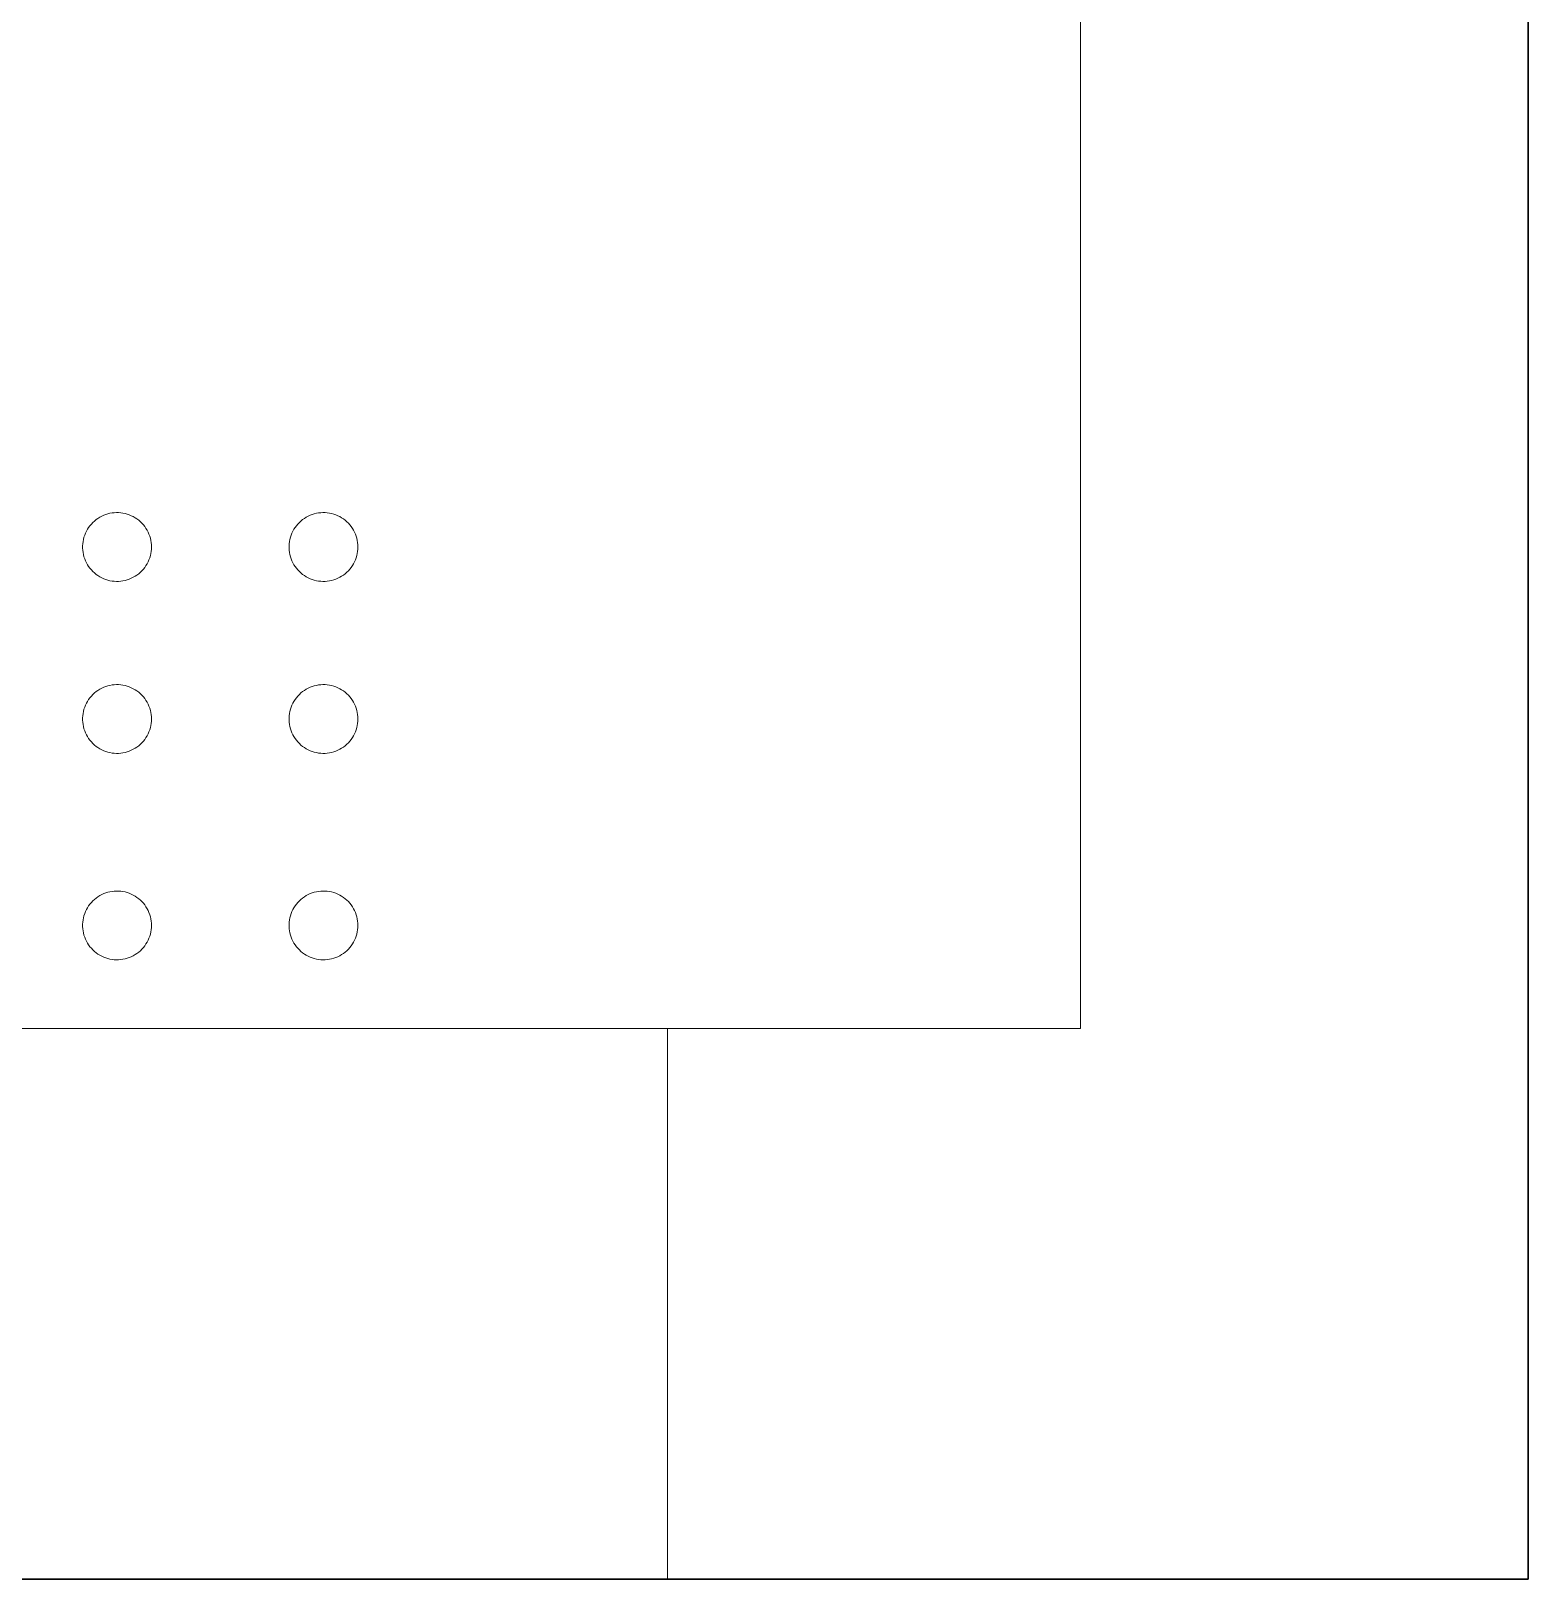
# Paper-space layout 'Sample Network Drawing - A1 Sheet' of a CAD drawing. Extents: x 49 to 806, y 22 to 564.
# Drawn here: x 616.105 to 619.724, y 221.859 to 225.603 of the extents above; entities that cross this region are included whole.
import ezdxf

# ---------------------------------------------------------------- set-up
doc = ezdxf.new("R2010")
doc.units = 0
doc.layers.add('N-EQPM', color=4, linetype='Continuous', lineweight=25)

psp = doc.layouts.new('Sample Network Drawing - A1 Sheet')

# ---------------------------------------------------------------- linework, layer by layer
at = {"layer": 'N-EQPM', "lineweight": 30}
for p, q in [((619.7241, 221.8591), (619.7241, 237.0003)), ((619.7241, 221.8591), (619.7241, 237.0003)), ((612.4862, 221.8591), (619.7241, 221.8591)), ((612.4862, 221.8591), (619.7241, 221.8591))]:
    psp.add_line(p, q, dxfattribs=at)
at = {"layer": 'N-EQPM', "lineweight": 0}
for points in [[(618.6425, 229.2633), (612.9022, 229.2633), (612.9022, 223.1902), (618.6425, 223.1902), (618.6425, 229.2633)], [(616.3963, 224.3549), (616.3962, 224.3601), (616.3957, 224.3654), (616.3948, 224.3706), (616.3937, 224.3758), (616.3922, 224.3808), (616.3904, 224.3858), (616.3882, 224.3906), (616.3858, 224.3953), (616.3831, 224.3998), (616.3801, 224.4042), (616.3769, 224.4083), (616.3733, 224.4123), (616.3696, 224.416), (616.3656, 224.4194), (616.3614, 224.4226), (616.357, 224.4256), (616.3524, 224.4282), (616.3477, 224.4305), (616.3428, 224.4326), (616.3378, 224.4343), (616.3327, 224.4357), (616.3276, 224.4368), (616.3224, 224.4376), (616.3171, 224.438), (616.3118, 224.4381), (616.3065, 224.4378), (616.3013, 224.4372), (616.2961, 224.4363), (616.291, 224.4351), (616.2859, 224.4335), (616.281, 224.4316), (616.2762, 224.4294), (616.2715, 224.4269), (616.267, 224.4241), (616.2627, 224.4211), (616.2587, 224.4177), (616.2548, 224.4142), (616.2511, 224.4103), (616.2477, 224.4063), (616.2446, 224.402), (616.2418, 224.3976), (616.2392, 224.393), (616.2369, 224.3882), (616.235, 224.3833), (616.2333, 224.3783), (616.232, 224.3732), (616.231, 224.368), (616.2303, 224.3628), (616.23, 224.3575), (616.23, 224.3522), (616.2303, 224.347), (616.231, 224.3417), (616.232, 224.3365), (616.2333, 224.3314), (616.235, 224.3264), (616.2369, 224.3215), (616.2392, 224.3168), (616.2418, 224.3121), (616.2446, 224.3077), (616.2477, 224.3034), (616.2511, 224.2994), (616.2548, 224.2956), (616.2587, 224.292), (616.2627, 224.2887), (616.267, 224.2856), (616.2715, 224.2828), (616.2762, 224.2803), (616.281, 224.2781), (616.2859, 224.2763), (616.291, 224.2747), (616.2961, 224.2734), (616.3013, 224.2725), (616.3065, 224.2719), (616.3118, 224.2717), (616.3171, 224.2718), (616.3224, 224.2722), (616.3276, 224.2729), (616.3327, 224.274), (616.3378, 224.2754), (616.3428, 224.2772), (616.3477, 224.2792), (616.3524, 224.2815), (616.357, 224.2842), (616.3614, 224.2871), (616.3656, 224.2903), (616.3696, 224.2938), (616.3733, 224.2975), (616.3769, 224.3014), (616.3801, 224.3055), (616.3831, 224.3099), (616.3858, 224.3144), (616.3882, 224.3191), (616.3904, 224.324), (616.3922, 224.3289), (616.3937, 224.334), (616.3948, 224.3391), (616.3957, 224.3443), (616.3962, 224.3496), (616.3963, 224.3549)], [(616.3963, 224.3549), (616.3962, 224.3601), (616.3957, 224.3654), (616.3948, 224.3706), (616.3937, 224.3758), (616.3922, 224.3808), (616.3904, 224.3858), (616.3882, 224.3906), (616.3858, 224.3953), (616.3831, 224.3998), (616.3801, 224.4042), (616.3769, 224.4083), (616.3733, 224.4123), (616.3696, 224.416), (616.3656, 224.4194), (616.3614, 224.4226), (616.357, 224.4256), (616.3524, 224.4282), (616.3477, 224.4305), (616.3428, 224.4326), (616.3378, 224.4343), (616.3327, 224.4357), (616.3276, 224.4368), (616.3224, 224.4376), (616.3171, 224.438), (616.3118, 224.4381), (616.3065, 224.4378), (616.3013, 224.4372), (616.2961, 224.4363), (616.291, 224.4351), (616.2859, 224.4335), (616.281, 224.4316), (616.2762, 224.4294), (616.2715, 224.4269), (616.267, 224.4241), (616.2627, 224.4211), (616.2587, 224.4177), (616.2548, 224.4142), (616.2511, 224.4103), (616.2477, 224.4063), (616.2446, 224.402), (616.2418, 224.3976), (616.2392, 224.393), (616.2369, 224.3882), (616.235, 224.3833), (616.2333, 224.3783), (616.232, 224.3732), (616.231, 224.368), (616.2303, 224.3628), (616.23, 224.3575), (616.23, 224.3522), (616.2303, 224.347), (616.231, 224.3417), (616.232, 224.3365), (616.2333, 224.3314), (616.235, 224.3264), (616.2369, 224.3215), (616.2392, 224.3168), (616.2418, 224.3121), (616.2446, 224.3077), (616.2477, 224.3034), (616.2511, 224.2994), (616.2548, 224.2956), (616.2587, 224.292), (616.2627, 224.2887), (616.267, 224.2856), (616.2715, 224.2828), (616.2762, 224.2803), (616.281, 224.2781), (616.2859, 224.2763), (616.291, 224.2747), (616.2961, 224.2734), (616.3013, 224.2725), (616.3065, 224.2719), (616.3118, 224.2717), (616.3171, 224.2718), (616.3224, 224.2722), (616.3276, 224.2729), (616.3327, 224.274), (616.3378, 224.2754), (616.3428, 224.2772), (616.3477, 224.2792), (616.3524, 224.2815), (616.357, 224.2842), (616.3614, 224.2871), (616.3656, 224.2903), (616.3696, 224.2938), (616.3733, 224.2975), (616.3769, 224.3014), (616.3801, 224.3055), (616.3831, 224.3099), (616.3858, 224.3144), (616.3882, 224.3191), (616.3904, 224.324), (616.3922, 224.3289), (616.3937, 224.334), (616.3948, 224.3391), (616.3957, 224.3443), (616.3962, 224.3496), (616.3963, 224.3549)], [(616.8955, 224.3549), (616.8953, 224.3601), (616.8948, 224.3654), (616.894, 224.3706), (616.8928, 224.3758), (616.8913, 224.3808), (616.8895, 224.3858), (616.8874, 224.3906), (616.885, 224.3953), (616.8823, 224.3998), (616.8793, 224.4042), (616.876, 224.4083), (616.8725, 224.4123), (616.8687, 224.416), (616.8647, 224.4194), (616.8605, 224.4226), (616.8562, 224.4256), (616.8516, 224.4282), (616.8469, 224.4305), (616.842, 224.4326), (616.837, 224.4343), (616.8319, 224.4357), (616.8267, 224.4368), (616.8215, 224.4376), (616.8162, 224.438), (616.811, 224.4381), (616.8057, 224.4378), (616.8005, 224.4372), (616.7953, 224.4363), (616.7901, 224.4351), (616.7851, 224.4335), (616.7801, 224.4316), (616.7753, 224.4294), (616.7707, 224.4269), (616.7662, 224.4241), (616.7619, 224.4211), (616.7578, 224.4177), (616.7539, 224.4142), (616.7503, 224.4103), (616.7469, 224.4063), (616.7438, 224.402), (616.7409, 224.3976), (616.7383, 224.393), (616.7361, 224.3882), (616.7341, 224.3833), (616.7325, 224.3783), (616.7311, 224.3732), (616.7301, 224.368), (616.7295, 224.3628), (616.7291, 224.3575), (616.7291, 224.3522), (616.7295, 224.347), (616.7301, 224.3417), (616.7311, 224.3365), (616.7325, 224.3314), (616.7341, 224.3264), (616.7361, 224.3215), (616.7383, 224.3168), (616.7409, 224.3121), (616.7438, 224.3077), (616.7469, 224.3034), (616.7503, 224.2994), (616.7539, 224.2956), (616.7578, 224.292), (616.7619, 224.2887), (616.7662, 224.2856), (616.7707, 224.2828), (616.7753, 224.2803), (616.7801, 224.2781), (616.7851, 224.2763), (616.7901, 224.2747), (616.7953, 224.2734), (616.8005, 224.2725), (616.8057, 224.2719), (616.811, 224.2717), (616.8162, 224.2718), (616.8215, 224.2722), (616.8267, 224.2729), (616.8319, 224.274), (616.837, 224.2754), (616.842, 224.2772), (616.8469, 224.2792), (616.8516, 224.2815), (616.8562, 224.2842), (616.8605, 224.2871), (616.8647, 224.2903), (616.8687, 224.2938), (616.8725, 224.2975), (616.876, 224.3014), (616.8793, 224.3055), (616.8823, 224.3099), (616.885, 224.3144), (616.8874, 224.3191), (616.8895, 224.324), (616.8913, 224.3289), (616.8928, 224.334), (616.894, 224.3391), (616.8948, 224.3443), (616.8953, 224.3496), (616.8955, 224.3549)], [(616.8955, 224.3549), (616.8953, 224.3601), (616.8948, 224.3654), (616.894, 224.3706), (616.8928, 224.3758), (616.8913, 224.3808), (616.8895, 224.3858), (616.8874, 224.3906), (616.885, 224.3953), (616.8823, 224.3998), (616.8793, 224.4042), (616.876, 224.4083), (616.8725, 224.4123), (616.8687, 224.416), (616.8647, 224.4194), (616.8605, 224.4226), (616.8562, 224.4256), (616.8516, 224.4282), (616.8469, 224.4305), (616.842, 224.4326), (616.837, 224.4343), (616.8319, 224.4357), (616.8267, 224.4368), (616.8215, 224.4376), (616.8162, 224.438), (616.811, 224.4381), (616.8057, 224.4378), (616.8005, 224.4372), (616.7953, 224.4363), (616.7901, 224.4351), (616.7851, 224.4335), (616.7801, 224.4316), (616.7753, 224.4294), (616.7707, 224.4269), (616.7662, 224.4241), (616.7619, 224.4211), (616.7578, 224.4177), (616.7539, 224.4142), (616.7503, 224.4103), (616.7469, 224.4063), (616.7438, 224.402), (616.7409, 224.3976), (616.7383, 224.393), (616.7361, 224.3882), (616.7341, 224.3833), (616.7325, 224.3783), (616.7311, 224.3732), (616.7301, 224.368), (616.7295, 224.3628), (616.7291, 224.3575), (616.7291, 224.3522), (616.7295, 224.347), (616.7301, 224.3417), (616.7311, 224.3365), (616.7325, 224.3314), (616.7341, 224.3264), (616.7361, 224.3215), (616.7383, 224.3168), (616.7409, 224.3121), (616.7438, 224.3077), (616.7469, 224.3034), (616.7503, 224.2994), (616.7539, 224.2956), (616.7578, 224.292), (616.7619, 224.2887), (616.7662, 224.2856), (616.7707, 224.2828), (616.7753, 224.2803), (616.7801, 224.2781), (616.7851, 224.2763), (616.7901, 224.2747), (616.7953, 224.2734), (616.8005, 224.2725), (616.8057, 224.2719), (616.811, 224.2717), (616.8162, 224.2718), (616.8215, 224.2722), (616.8267, 224.2729), (616.8319, 224.274), (616.837, 224.2754), (616.842, 224.2772), (616.8469, 224.2792), (616.8516, 224.2815), (616.8562, 224.2842), (616.8605, 224.2871), (616.8647, 224.2903), (616.8687, 224.2938), (616.8725, 224.2975), (616.876, 224.3014), (616.8793, 224.3055), (616.8823, 224.3099), (616.885, 224.3144), (616.8874, 224.3191), (616.8895, 224.324), (616.8913, 224.3289), (616.8928, 224.334), (616.894, 224.3391), (616.8948, 224.3443), (616.8953, 224.3496), (616.8955, 224.3549)], [(616.3963, 223.9389), (616.3962, 223.9442), (616.3957, 223.9494), (616.3948, 223.9546), (616.3937, 223.9598), (616.3922, 223.9649), (616.3904, 223.9698), (616.3882, 223.9747), (616.3858, 223.9794), (616.3831, 223.9839), (616.3801, 223.9882), (616.3769, 223.9924), (616.3733, 223.9963), (616.3696, 224), (616.3656, 224.0035), (616.3614, 224.0067), (616.357, 224.0096), (616.3524, 224.0122), (616.3477, 224.0146), (616.3428, 224.0166), (616.3378, 224.0183), (616.3327, 224.0198), (616.3276, 224.0208), (616.3224, 224.0216), (616.3171, 224.022), (616.3118, 224.0221), (616.3065, 224.0218), (616.3013, 224.0213), (616.2961, 224.0203), (616.291, 224.0191), (616.2859, 224.0175), (616.281, 224.0156), (616.2762, 224.0134), (616.2715, 224.011), (616.267, 224.0082), (616.2627, 224.0051), (616.2587, 224.0018), (616.2548, 223.9982), (616.2511, 223.9944), (616.2477, 223.9903), (616.2446, 223.9861), (616.2418, 223.9816), (616.2392, 223.977), (616.2369, 223.9723), (616.235, 223.9674), (616.2333, 223.9623), (616.232, 223.9572), (616.231, 223.952), (616.2303, 223.9468), (616.23, 223.9415), (616.23, 223.9363), (616.2303, 223.931), (616.231, 223.9258), (616.232, 223.9206), (616.2333, 223.9155), (616.235, 223.9105), (616.2369, 223.9056), (616.2392, 223.9008), (616.2418, 223.8962), (616.2446, 223.8917), (616.2477, 223.8875), (616.2511, 223.8834), (616.2548, 223.8796), (616.2587, 223.876), (616.2627, 223.8727), (616.267, 223.8696), (616.2715, 223.8669), (616.2762, 223.8644), (616.281, 223.8622), (616.2859, 223.8603), (616.291, 223.8587), (616.2961, 223.8575), (616.3013, 223.8566), (616.3065, 223.856), (616.3118, 223.8557), (616.3171, 223.8558), (616.3224, 223.8562), (616.3276, 223.857), (616.3327, 223.8581), (616.3378, 223.8595), (616.3428, 223.8612), (616.3477, 223.8632), (616.3524, 223.8656), (616.357, 223.8682), (616.3614, 223.8711), (616.3656, 223.8743), (616.3696, 223.8778), (616.3733, 223.8815), (616.3769, 223.8854), (616.3801, 223.8896), (616.3831, 223.8939), (616.3858, 223.8985), (616.3882, 223.9031), (616.3904, 223.908), (616.3922, 223.9129), (616.3937, 223.918), (616.3948, 223.9232), (616.3957, 223.9284), (616.3962, 223.9336), (616.3963, 223.9389)], [(616.3963, 223.9389), (616.3962, 223.9442), (616.3957, 223.9494), (616.3948, 223.9546), (616.3937, 223.9598), (616.3922, 223.9649), (616.3904, 223.9698), (616.3882, 223.9747), (616.3858, 223.9794), (616.3831, 223.9839), (616.3801, 223.9882), (616.3769, 223.9924), (616.3733, 223.9963), (616.3696, 224), (616.3656, 224.0035), (616.3614, 224.0067), (616.357, 224.0096), (616.3524, 224.0122), (616.3477, 224.0146), (616.3428, 224.0166), (616.3378, 224.0183), (616.3327, 224.0198), (616.3276, 224.0208), (616.3224, 224.0216), (616.3171, 224.022), (616.3118, 224.0221), (616.3065, 224.0218), (616.3013, 224.0213), (616.2961, 224.0203), (616.291, 224.0191), (616.2859, 224.0175), (616.281, 224.0156), (616.2762, 224.0134), (616.2715, 224.011), (616.267, 224.0082), (616.2627, 224.0051), (616.2587, 224.0018), (616.2548, 223.9982), (616.2511, 223.9944), (616.2477, 223.9903), (616.2446, 223.9861), (616.2418, 223.9816), (616.2392, 223.977), (616.2369, 223.9723), (616.235, 223.9674), (616.2333, 223.9623), (616.232, 223.9572), (616.231, 223.952), (616.2303, 223.9468), (616.23, 223.9415), (616.23, 223.9363), (616.2303, 223.931), (616.231, 223.9258), (616.232, 223.9206), (616.2333, 223.9155), (616.235, 223.9105), (616.2369, 223.9056), (616.2392, 223.9008), (616.2418, 223.8962), (616.2446, 223.8917), (616.2477, 223.8875), (616.2511, 223.8834), (616.2548, 223.8796), (616.2587, 223.876), (616.2627, 223.8727), (616.267, 223.8696), (616.2715, 223.8669), (616.2762, 223.8644), (616.281, 223.8622), (616.2859, 223.8603), (616.291, 223.8587), (616.2961, 223.8575), (616.3013, 223.8566), (616.3065, 223.856), (616.3118, 223.8557), (616.3171, 223.8558), (616.3224, 223.8562), (616.3276, 223.857), (616.3327, 223.8581), (616.3378, 223.8595), (616.3428, 223.8612), (616.3477, 223.8632), (616.3524, 223.8656), (616.357, 223.8682), (616.3614, 223.8711), (616.3656, 223.8743), (616.3696, 223.8778), (616.3733, 223.8815), (616.3769, 223.8854), (616.3801, 223.8896), (616.3831, 223.8939), (616.3858, 223.8985), (616.3882, 223.9031), (616.3904, 223.908), (616.3922, 223.9129), (616.3937, 223.918), (616.3948, 223.9232), (616.3957, 223.9284), (616.3962, 223.9336), (616.3963, 223.9389)], [(616.8955, 223.9389), (616.8953, 223.9442), (616.8948, 223.9494), (616.894, 223.9546), (616.8928, 223.9598), (616.8913, 223.9649), (616.8895, 223.9698), (616.8874, 223.9747), (616.885, 223.9794), (616.8823, 223.9839), (616.8793, 223.9882), (616.876, 223.9924), (616.8725, 223.9963), (616.8687, 224), (616.8647, 224.0035), (616.8605, 224.0067), (616.8562, 224.0096), (616.8516, 224.0122), (616.8469, 224.0146), (616.842, 224.0166), (616.837, 224.0183), (616.8319, 224.0198), (616.8267, 224.0208), (616.8215, 224.0216), (616.8162, 224.022), (616.811, 224.0221), (616.8057, 224.0218), (616.8005, 224.0213), (616.7953, 224.0203), (616.7901, 224.0191), (616.7851, 224.0175), (616.7801, 224.0156), (616.7753, 224.0134), (616.7707, 224.011), (616.7662, 224.0082), (616.7619, 224.0051), (616.7578, 224.0018), (616.7539, 223.9982), (616.7503, 223.9944), (616.7469, 223.9903), (616.7438, 223.9861), (616.7409, 223.9816), (616.7383, 223.977), (616.7361, 223.9723), (616.7341, 223.9674), (616.7325, 223.9623), (616.7311, 223.9572), (616.7301, 223.952), (616.7295, 223.9468), (616.7291, 223.9415), (616.7291, 223.9363), (616.7295, 223.931), (616.7301, 223.9258), (616.7311, 223.9206), (616.7325, 223.9155), (616.7341, 223.9105), (616.7361, 223.9056), (616.7383, 223.9008), (616.7409, 223.8962), (616.7438, 223.8917), (616.7469, 223.8875), (616.7503, 223.8834), (616.7539, 223.8796), (616.7578, 223.876), (616.7619, 223.8727), (616.7662, 223.8696), (616.7707, 223.8669), (616.7753, 223.8644), (616.7801, 223.8622), (616.7851, 223.8603), (616.7901, 223.8587), (616.7953, 223.8575), (616.8005, 223.8566), (616.8057, 223.856), (616.811, 223.8557), (616.8162, 223.8558), (616.8215, 223.8562), (616.8267, 223.857), (616.8319, 223.8581), (616.837, 223.8595), (616.842, 223.8612), (616.8469, 223.8632), (616.8516, 223.8656), (616.8562, 223.8682), (616.8605, 223.8711), (616.8647, 223.8743), (616.8687, 223.8778), (616.8725, 223.8815), (616.876, 223.8854), (616.8793, 223.8896), (616.8823, 223.8939), (616.885, 223.8985), (616.8874, 223.9031), (616.8895, 223.908), (616.8913, 223.9129), (616.8928, 223.918), (616.894, 223.9232), (616.8948, 223.9284), (616.8953, 223.9336), (616.8955, 223.9389)], [(616.8955, 223.9389), (616.8953, 223.9442), (616.8948, 223.9494), (616.894, 223.9546), (616.8928, 223.9598), (616.8913, 223.9649), (616.8895, 223.9698), (616.8874, 223.9747), (616.885, 223.9794), (616.8823, 223.9839), (616.8793, 223.9882), (616.876, 223.9924), (616.8725, 223.9963), (616.8687, 224), (616.8647, 224.0035), (616.8605, 224.0067), (616.8562, 224.0096), (616.8516, 224.0122), (616.8469, 224.0146), (616.842, 224.0166), (616.837, 224.0183), (616.8319, 224.0198), (616.8267, 224.0208), (616.8215, 224.0216), (616.8162, 224.022), (616.811, 224.0221), (616.8057, 224.0218), (616.8005, 224.0213), (616.7953, 224.0203), (616.7901, 224.0191), (616.7851, 224.0175), (616.7801, 224.0156), (616.7753, 224.0134), (616.7707, 224.011), (616.7662, 224.0082), (616.7619, 224.0051), (616.7578, 224.0018), (616.7539, 223.9982), (616.7503, 223.9944), (616.7469, 223.9903), (616.7438, 223.9861), (616.7409, 223.9816), (616.7383, 223.977), (616.7361, 223.9723), (616.7341, 223.9674), (616.7325, 223.9623), (616.7311, 223.9572), (616.7301, 223.952), (616.7295, 223.9468), (616.7291, 223.9415), (616.7291, 223.9363), (616.7295, 223.931), (616.7301, 223.9258), (616.7311, 223.9206), (616.7325, 223.9155), (616.7341, 223.9105), (616.7361, 223.9056), (616.7383, 223.9008), (616.7409, 223.8962), (616.7438, 223.8917), (616.7469, 223.8875), (616.7503, 223.8834), (616.7539, 223.8796), (616.7578, 223.876), (616.7619, 223.8727), (616.7662, 223.8696), (616.7707, 223.8669), (616.7753, 223.8644), (616.7801, 223.8622), (616.7851, 223.8603), (616.7901, 223.8587), (616.7953, 223.8575), (616.8005, 223.8566), (616.8057, 223.856), (616.811, 223.8557), (616.8162, 223.8558), (616.8215, 223.8562), (616.8267, 223.857), (616.8319, 223.8581), (616.837, 223.8595), (616.842, 223.8612), (616.8469, 223.8632), (616.8516, 223.8656), (616.8562, 223.8682), (616.8605, 223.8711), (616.8647, 223.8743), (616.8687, 223.8778), (616.8725, 223.8815), (616.876, 223.8854), (616.8793, 223.8896), (616.8823, 223.8939), (616.885, 223.8985), (616.8874, 223.9031), (616.8895, 223.908), (616.8913, 223.9129), (616.8928, 223.918), (616.894, 223.9232), (616.8948, 223.9284), (616.8953, 223.9336), (616.8955, 223.9389)], [(616.3963, 223.4397), (616.3962, 223.445), (616.3957, 223.4503), (616.3948, 223.4555), (616.3937, 223.4606), (616.3922, 223.4657), (616.3904, 223.4707), (616.3882, 223.4755), (616.3858, 223.4802), (616.3831, 223.4847), (616.3801, 223.4891), (616.3769, 223.4932), (616.3733, 223.4972), (616.3696, 223.5009), (616.3656, 223.5043), (616.3614, 223.5075), (616.357, 223.5104), (616.3524, 223.5131), (616.3477, 223.5154), (616.3428, 223.5175), (616.3378, 223.5192), (616.3327, 223.5206), (616.3276, 223.5217), (616.3224, 223.5224), (616.3171, 223.5228), (616.3118, 223.5229), (616.3065, 223.5227), (616.3013, 223.5221), (616.2961, 223.5212), (616.291, 223.5199), (616.2859, 223.5184), (616.281, 223.5165), (616.2762, 223.5143), (616.2715, 223.5118), (616.267, 223.509), (616.2627, 223.5059), (616.2587, 223.5026), (616.2548, 223.499), (616.2511, 223.4952), (616.2477, 223.4912), (616.2446, 223.4869), (616.2418, 223.4825), (616.2392, 223.4779), (616.2369, 223.4731), (616.235, 223.4682), (616.2333, 223.4632), (616.232, 223.4581), (616.231, 223.4529), (616.2303, 223.4477), (616.23, 223.4424), (616.23, 223.4371), (616.2303, 223.4318), (616.231, 223.4266), (616.232, 223.4214), (616.2333, 223.4163), (616.235, 223.4113), (616.2369, 223.4064), (616.2392, 223.4016), (616.2418, 223.397), (616.2446, 223.3926), (616.2477, 223.3883), (616.2511, 223.3843), (616.2548, 223.3805), (616.2587, 223.3769), (616.2627, 223.3735), (616.267, 223.3705), (616.2715, 223.3677), (616.2762, 223.3652), (616.281, 223.363), (616.2859, 223.3611), (616.291, 223.3596), (616.2961, 223.3583), (616.3013, 223.3574), (616.3065, 223.3568), (616.3118, 223.3566), (616.3171, 223.3566), (616.3224, 223.3571), (616.3276, 223.3578), (616.3327, 223.3589), (616.3378, 223.3603), (616.3428, 223.362), (616.3477, 223.3641), (616.3524, 223.3664), (616.357, 223.3691), (616.3614, 223.372), (616.3656, 223.3752), (616.3696, 223.3786), (616.3733, 223.3823), (616.3769, 223.3863), (616.3801, 223.3904), (616.3831, 223.3948), (616.3858, 223.3993), (616.3882, 223.404), (616.3904, 223.4088), (616.3922, 223.4138), (616.3937, 223.4189), (616.3948, 223.424), (616.3957, 223.4292), (616.3962, 223.4345), (616.3963, 223.4397)], [(616.3963, 223.4397), (616.3962, 223.445), (616.3957, 223.4503), (616.3948, 223.4555), (616.3937, 223.4606), (616.3922, 223.4657), (616.3904, 223.4707), (616.3882, 223.4755), (616.3858, 223.4802), (616.3831, 223.4847), (616.3801, 223.4891), (616.3769, 223.4932), (616.3733, 223.4972), (616.3696, 223.5009), (616.3656, 223.5043), (616.3614, 223.5075), (616.357, 223.5104), (616.3524, 223.5131), (616.3477, 223.5154), (616.3428, 223.5175), (616.3378, 223.5192), (616.3327, 223.5206), (616.3276, 223.5217), (616.3224, 223.5224), (616.3171, 223.5228), (616.3118, 223.5229), (616.3065, 223.5227), (616.3013, 223.5221), (616.2961, 223.5212), (616.291, 223.5199), (616.2859, 223.5184), (616.281, 223.5165), (616.2762, 223.5143), (616.2715, 223.5118), (616.267, 223.509), (616.2627, 223.5059), (616.2587, 223.5026), (616.2548, 223.499), (616.2511, 223.4952), (616.2477, 223.4912), (616.2446, 223.4869), (616.2418, 223.4825), (616.2392, 223.4779), (616.2369, 223.4731), (616.235, 223.4682), (616.2333, 223.4632), (616.232, 223.4581), (616.231, 223.4529), (616.2303, 223.4477), (616.23, 223.4424), (616.23, 223.4371), (616.2303, 223.4318), (616.231, 223.4266), (616.232, 223.4214), (616.2333, 223.4163), (616.235, 223.4113), (616.2369, 223.4064), (616.2392, 223.4016), (616.2418, 223.397), (616.2446, 223.3926), (616.2477, 223.3883), (616.2511, 223.3843), (616.2548, 223.3805), (616.2587, 223.3769), (616.2627, 223.3735), (616.267, 223.3705), (616.2715, 223.3677), (616.2762, 223.3652), (616.281, 223.363), (616.2859, 223.3611), (616.291, 223.3596), (616.2961, 223.3583), (616.3013, 223.3574), (616.3065, 223.3568), (616.3118, 223.3566), (616.3171, 223.3566), (616.3224, 223.3571), (616.3276, 223.3578), (616.3327, 223.3589), (616.3378, 223.3603), (616.3428, 223.362), (616.3477, 223.3641), (616.3524, 223.3664), (616.357, 223.3691), (616.3614, 223.372), (616.3656, 223.3752), (616.3696, 223.3786), (616.3733, 223.3823), (616.3769, 223.3863), (616.3801, 223.3904), (616.3831, 223.3948), (616.3858, 223.3993), (616.3882, 223.404), (616.3904, 223.4088), (616.3922, 223.4138), (616.3937, 223.4189), (616.3948, 223.424), (616.3957, 223.4292), (616.3962, 223.4345), (616.3963, 223.4397)], [(616.8955, 223.4397), (616.8953, 223.445), (616.8948, 223.4503), (616.894, 223.4555), (616.8928, 223.4606), (616.8913, 223.4657), (616.8895, 223.4707), (616.8874, 223.4755), (616.885, 223.4802), (616.8823, 223.4847), (616.8793, 223.4891), (616.876, 223.4932), (616.8725, 223.4972), (616.8687, 223.5009), (616.8647, 223.5043), (616.8605, 223.5075), (616.8562, 223.5104), (616.8516, 223.5131), (616.8469, 223.5154), (616.842, 223.5175), (616.837, 223.5192), (616.8319, 223.5206), (616.8267, 223.5217), (616.8215, 223.5224), (616.8162, 223.5228), (616.811, 223.5229), (616.8057, 223.5227), (616.8005, 223.5221), (616.7953, 223.5212), (616.7901, 223.5199), (616.7851, 223.5184), (616.7801, 223.5165), (616.7753, 223.5143), (616.7707, 223.5118), (616.7662, 223.509), (616.7619, 223.5059), (616.7578, 223.5026), (616.7539, 223.499), (616.7503, 223.4952), (616.7469, 223.4912), (616.7438, 223.4869), (616.7409, 223.4825), (616.7383, 223.4779), (616.7361, 223.4731), (616.7341, 223.4682), (616.7325, 223.4632), (616.7311, 223.4581), (616.7301, 223.4529), (616.7295, 223.4477), (616.7291, 223.4424), (616.7291, 223.4371), (616.7295, 223.4318), (616.7301, 223.4266), (616.7311, 223.4214), (616.7325, 223.4163), (616.7341, 223.4113), (616.7361, 223.4064), (616.7383, 223.4016), (616.7409, 223.397), (616.7438, 223.3926), (616.7469, 223.3883), (616.7503, 223.3843), (616.7539, 223.3805), (616.7578, 223.3769), (616.7619, 223.3735), (616.7662, 223.3705), (616.7707, 223.3677), (616.7753, 223.3652), (616.7801, 223.363), (616.7851, 223.3611), (616.7901, 223.3596), (616.7953, 223.3583), (616.8005, 223.3574), (616.8057, 223.3568), (616.811, 223.3566), (616.8162, 223.3566), (616.8215, 223.3571), (616.8267, 223.3578), (616.8319, 223.3589), (616.837, 223.3603), (616.842, 223.362), (616.8469, 223.3641), (616.8516, 223.3664), (616.8562, 223.3691), (616.8605, 223.372), (616.8647, 223.3752), (616.8687, 223.3786), (616.8725, 223.3823), (616.876, 223.3863), (616.8793, 223.3904), (616.8823, 223.3948), (616.885, 223.3993), (616.8874, 223.404), (616.8895, 223.4088), (616.8913, 223.4138), (616.8928, 223.4189), (616.894, 223.424), (616.8948, 223.4292), (616.8953, 223.4345), (616.8955, 223.4397)], [(616.8955, 223.4397), (616.8953, 223.445), (616.8948, 223.4503), (616.894, 223.4555), (616.8928, 223.4606), (616.8913, 223.4657), (616.8895, 223.4707), (616.8874, 223.4755), (616.885, 223.4802), (616.8823, 223.4847), (616.8793, 223.4891), (616.876, 223.4932), (616.8725, 223.4972), (616.8687, 223.5009), (616.8647, 223.5043), (616.8605, 223.5075), (616.8562, 223.5104), (616.8516, 223.5131), (616.8469, 223.5154), (616.842, 223.5175), (616.837, 223.5192), (616.8319, 223.5206), (616.8267, 223.5217), (616.8215, 223.5224), (616.8162, 223.5228), (616.811, 223.5229), (616.8057, 223.5227), (616.8005, 223.5221), (616.7953, 223.5212), (616.7901, 223.5199), (616.7851, 223.5184), (616.7801, 223.5165), (616.7753, 223.5143), (616.7707, 223.5118), (616.7662, 223.509), (616.7619, 223.5059), (616.7578, 223.5026), (616.7539, 223.499), (616.7503, 223.4952), (616.7469, 223.4912), (616.7438, 223.4869), (616.7409, 223.4825), (616.7383, 223.4779), (616.7361, 223.4731), (616.7341, 223.4682), (616.7325, 223.4632), (616.7311, 223.4581), (616.7301, 223.4529), (616.7295, 223.4477), (616.7291, 223.4424), (616.7291, 223.4371), (616.7295, 223.4318), (616.7301, 223.4266), (616.7311, 223.4214), (616.7325, 223.4163), (616.7341, 223.4113), (616.7361, 223.4064), (616.7383, 223.4016), (616.7409, 223.397), (616.7438, 223.3926), (616.7469, 223.3883), (616.7503, 223.3843), (616.7539, 223.3805), (616.7578, 223.3769), (616.7619, 223.3735), (616.7662, 223.3705), (616.7707, 223.3677), (616.7753, 223.3652), (616.7801, 223.363), (616.7851, 223.3611), (616.7901, 223.3596), (616.7953, 223.3583), (616.8005, 223.3574), (616.8057, 223.3568), (616.811, 223.3566), (616.8162, 223.3566), (616.8215, 223.3571), (616.8267, 223.3578), (616.8319, 223.3589), (616.837, 223.3603), (616.842, 223.362), (616.8469, 223.3641), (616.8516, 223.3664), (616.8562, 223.3691), (616.8605, 223.372), (616.8647, 223.3752), (616.8687, 223.3786), (616.8725, 223.3823), (616.876, 223.3863), (616.8793, 223.3904), (616.8823, 223.3948), (616.885, 223.3993), (616.8874, 223.404), (616.8895, 223.4088), (616.8913, 223.4138), (616.8928, 223.4189), (616.894, 223.424), (616.8948, 223.4292), (616.8953, 223.4345), (616.8955, 223.4397)], [(617.6442, 223.1902), (617.6442, 221.8591)]]:
    psp.add_lwpolyline(points, dxfattribs=at)

doc.saveas('drawing.dxf')
